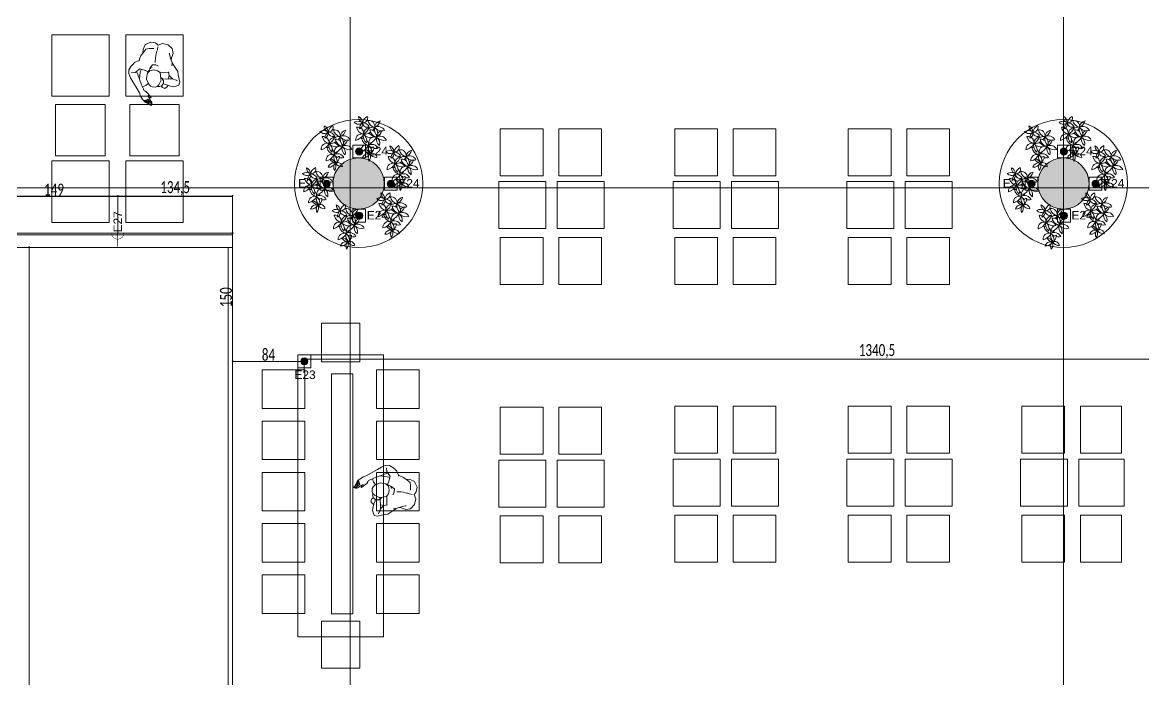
# Model space of a CAD drawing. Header units: millimetres. Extents: x -24 to 530668, y -246875 to -2983.
# Drawn here: x 265341 to 266653, y -119228 to -118459 of the extents above; entities that cross this region are included whole.
import ezdxf
from ezdxf.enums import TextEntityAlignment as Align

# ---------------------------------------------------------------- set-up
doc = ezdxf.new("R2010")
doc.units = ezdxf.units.MM
doc.header["$PDMODE"] = 2
doc.layers.get('0').update_dxf_attribs({"lineweight": 20})
for name, color, linetype, lineweight in [('aydınlatma yazı', 1, 'Continuous', 20), ('elektrik yazı', 1, 'Continuous', 25), ('T_elektrik', 10, 'Continuous', 9), ('t_tarama', 253, 'Continuous', 5), ('t_yazı', 23, 'Continuous', 25), ('ölçü', 251, 'Continuous', 5)]:
    doc.layers.add(name, color=color, linetype=linetype, lineweight=lineweight)
doc.layers.add('Kıtc-014 Elk Tes İşaretler', color=1, linetype='Continuous')
doc.styles.add('ARIALT', font='arial.ttf', dxfattribs={"height": 10})
doc.styles.add('txt_tur_1', font='arial.ttf', dxfattribs={"height": 1.5})
doc.styles.add('Ölçü50', font='calibri.ttf', dxfattribs={"width": 0.7})
doc.dimstyles.new('olcu10', dxfattribs={"dimtxt": 14, "dimasz": 2, "dimexe": 1.25, "dimexo": 0.625, "dimgap": 0.5, "dimtad": 1, "dimdec": 1, "dimrnd": 0.5, "dimzin": 9, "dimtxsty": 'Ölçü50', "dimblk": 'ARCHTICK', "dimcen": 2, "dimclrd": 256, "dimclre": 256, "dimclrt": 6, "dimazin": 2, "dimtfac": 1, "dimtdec": 1, "dimtix": 1, "dimtmove": 0, "dimatfit": 3, "dimldrblk": 'ARCHTICK', "dimfxl": 1, "dimlwd": -1, "dimarcsym": 0})

# ---------------------------------------------------------------- blocks, each defined once
blk = doc.blocks.new('bitkitar')
at = {"layer": 't_tarama', "color": 76}
for points in [[(4.13, 24.52, 0.236863), (4.39, 28.33, 0.300043), (3.57, 23.78, 0.22508), (-0.84, 26.27, 0.429439), (2.41, 23.43)], [(3.57, 23.78, -0.286863), (8.24, 26.11, -0.43916), (3.57, 23.78, 0.363865), (6.95, 20.95, 0.192041), (3.68, 23.74, 0.192041)]]:
    blk.add_lwpolyline(points, format="xyb", dxfattribs=at)
for centre, radius, start, end in [((5.34, 19.56), 4.58, 130.83641, 178.70662), ((7.62, 22.36), 5.31, 163.97621, 217.27878), ((-0.84, 19.8), 5.24, 343.48533, 50.2913), ((2.14, 26.39), 2.98, 284.17623, 298.69036), ((5.34, 19.56), 4.58, 112.76664, 121.83932), ((1.81, 18.25), 5.8, 69.83781, 72.33789), ((4.84, 27.09), 3.54, 249.03996, 253.13574), ((0.66, 22.74), 3.08, 353.17446, 19.69159), ((10.68, 14.78), 7.39, 100.73616, 151.47519), ((5.59, 21.76), 3.72, 247.9154, 4.29594), ((-6.1, 9.55), 6.15, 38.13504, 102.16002), ((-3.31, 17.27), 4.43, 202.72925, 297.5658), ((2.17, 17.4), 5.31, 163.97621, 229.80043), ((-6.29, 14.84), 5.24, 343.48533, 50.2913), ((-0.65, 14.51), 6.15, 75.86211, 102.16002), ((2.14, 22.23), 4.43, 202.72925, 297.5658), ((5.23, 9.82), 7.39, 100.73616, 151.47519), ((0.66, 22.74), 3.08, 271.78167, 310.7707), ((7.17, 11.69), 7.25, 114.26787, 141.8465), ((0.14, 16.8), 3.72, 296.9544, 4.29594), ((-0.65, 14.51), 6.15, 38.13504, 63.45512), ((-0.09, 18.56), 4.29, 337.19348, 356.58454), ((7.94, 17.43), 3.86, 166.91417, 222.01985), ((2.59, 12.8), 5.73, 7.89914, 73.83912), ((10.38, 15.19), 5.31, 163.97621, 217.27878), ((1.93, 12.62), 5.24, 343.48533, 50.2913), ((8.35, 14.58), 3.72, 247.9154, 4.29594), ((13.44, 7.6), 7.39, 100.73616, 151.47519), ((-5.22, 3.44), 6.15, 87.51498, 102.16002), ((-2.43, 11.17), 4.43, 202.72925, 297.5658), ((1.72, 6.73), 7.25, 114.26787, 158.92251), ((-5.54, 13.6), 4.29, 276.60584, 320.32368), ((-5.22, 3.44), 6.15, 38.13504, 80.8318), ((2.6, 0.63), 7.25, 114.26787, 158.92251), ((-4.66, 7.5), 4.29, 276.60584, 356.58454), ((3.05, 11.3), 5.31, 163.97621, 229.80043), ((-5.4, 8.73), 5.24, 343.48533, 50.2913), ((-5.54, 13.6), 4.29, 341.16089, 356.58454), ((-5.4, 8.73), 5.24, 39.16493, 41.62354), ((2.49, 12.47), 3.86, 166.91417, 186.37013), ((0.14, 16.8), 3.72, 247.9154, 281.88514), ((-2.86, 7.84), 5.73, 69.17218, 73.83912), ((-2.86, 7.84), 5.73, 7.89914, 69.17218), ((3.38, 6.37), 3.86, 166.91417, 274.82409), ((6.11, 3.71), 7.39, 134.79027, 151.47519), ((1.02, 10.69), 3.72, 247.9154, 312.60914), ((-1.97, 1.74), 5.73, 7.89914, 73.83912), ((2.49, 12.47), 3.86, 224.30639, 274.82409), ((2.11, 7.33), 6.15, 38.13504, 102.16002), ((4.9, 15.06), 4.43, 202.72925, 256.43807), ((6.11, 3.71), 7.39, 84.5264, 120.12115), ((2.67, 11.39), 4.29, 276.60584, 356.58454), ((9.93, 4.52), 7.25, 115.43944, 158.92251), ((4.9, 15.06), 4.43, 293.47002, 297.5658), ((9.93, 4.52), 7.25, 114.26787, 116.76795), ((10.71, 10.26), 3.86, 166.91417, 233.88251), ((5.36, 5.63), 5.73, 7.89914, 73.83912), ((7.94, 17.43), 3.86, 256.75957, 274.82409), ((10.51, 4.41), 3.43, 110.20528, 190.18398), ((3.57, 8.38), 5.8, 309.03888, 352.52195), ((4.04, 3.77), 3.08, 0.51361, 108.42353), ((7.33, 8.38), 4.58, 201.49858, 267.43856), ((6.69, 0.85), 2.98, 81.51484, 197.89538), ((1.42, 5.32), 5.91, 294.3356, 345.07463), ((11.32, 3.59), 4.2, 177.08478, 243.89074), ((9.46, 1.13), 3.54, 36.32869, 131.16524), ((9.46, 1.13), 3.54, 127.06946, 131.16524), ((3.57, 8.38), 5.8, 307.86731, 310.36739), ((10.18, 7.66), 4.92, 231.73448, 295.75946), ((5.23, 0), 4.25, 357.57565, 50.87822), ((10.71, 10.26), 3.86, 245.8798, 274.82409)]:
    blk.add_arc(centre, radius, start, end, dxfattribs=at)
blk = doc.blocks.new('dada')
for p, q in [((219967.8, -31810.1), (219965.6, -31815.3)), ((219965.6, -31815.3), (219966.3, -31821)), ((219973.4, -31806.9), (219967.8, -31810.1)), ((219967.9, -31820.3), (219969.4, -31817.1)), ((219969.4, -31817.1), (219969.8, -31816.1)), ((219980.5, -31807), (219973.4, -31806.9)), ((219984.7, -31810), (219980.5, -31807)), ((219984.3, -31815.6), (219984.6, -31812.1)), ((219984.6, -31817.3), (219984.3, -31815.6)), ((219984.6, -31818.7), (219984.6, -31817.3)), ((219988.6, -31808.2), (219984.7, -31810)), ((219993.9, -31808.4), (219988.6, -31808.2)), ((219994, -31816.3), (219988.8, -31815.1)), ((219998.9, -31812.3), (219993.9, -31808.4)), ((219997.6, -31817.9), (219994, -31816.3)), ((219999.7, -31822.2), (219997.6, -31817.9)), ((219999.7, -31813.2), (219998.9, -31812.3)), ((220000.9, -31818.5), (219999.7, -31813.2)), ((219961.5, -31828.8), (219955.5, -31834.6)), ((219964.1, -31826.5), (219961.5, -31828.8)), ((219963.6, -31829.8), (219964.1, -31826.5)), ((219964.1, -31826.5), (219966.7, -31822.6)), ((219966.3, -31821), (219966.1, -31823.5)), ((219966.7, -31822.6), (219967.9, -31820.3)), ((219983.4, -31830.6), (219984.4, -31825.3)), ((219984.4, -31825.3), (219984.7, -31822.8)), ((219984.6, -31820.5), (219984.6, -31818.7)), ((219984.7, -31822.8), (219984.6, -31820.5)), ((220001.6, -31826.6), (219999.7, -31822.2)), ((220000.2, -31823.1), (220000.9, -31818.5)), ((220002.8, -31833), (220001.6, -31826.6)), ((219954.2, -31838.4), (219950.3, -31846.2)), ((219955.5, -31834.6), (219954.2, -31838.4)), ((219959.4, -31844.5), (219954.9, -31845.1)), ((219964.3, -31841.6), (219959.4, -31844.5)), ((219962.8, -31845.2), (219959.4, -31844.5)), ((219964.2, -31845.6), (219964.3, -31841.6)), ((219965.9, -31838.1), (219964.3, -31841.6)), ((219965.9, -31838.1), (219965, -31837.7)), ((219970.3, -31839.5), (219965.9, -31838.1)), ((219975.3, -31840.4), (219970.3, -31839.5)), ((219975.1, -31840.7), (219972.6, -31847.5)), ((219978.8, -31839.4), (219975.1, -31840.7)), ((219983.2, -31839.4), (219978.8, -31839.4)), ((219982, -31833.1), (219978.9, -31834)), ((219985.9, -31833.9), (219982, -31833.1)), ((219987.6, -31841.5), (219983.2, -31839.4)), ((219988.1, -31839.2), (219985.7, -31836.9)), ((219988, -31838.6), (219985.9, -31833.9)), ((219989.4, -31844.9), (219987.6, -31841.5)), ((219988.1, -31839.2), (219988, -31838.6)), ((219988.5, -31841.6), (219988.1, -31839.2)), ((219989.1, -31844.1), (219988.5, -31841.6)), ((219993.5, -31842.3), (219988.6, -31843)), ((219989.4, -31845.9), (219989.1, -31844.1)), ((219999.3, -31842.1), (219993.5, -31842.3)), ((219997.9, -31845.6), (219997.6, -31842.2)), ((219999.3, -31842.1), (220002.3, -31845.7)), ((220002.9, -31833.1), (220001.9, -31831.9)), ((220006.7, -31835.8), (220002.9, -31833.1)), ((220008.3, -31838.4), (220006.7, -31835.8)), ((220010.1, -31841.6), (220008.3, -31838.4)), ((220011.5, -31845.8), (220010.1, -31841.6)), ((219950.3, -31846.2), (219950.4, -31849.8)), ((219950.4, -31849.8), (219955.8, -31853.3)), ((219954.9, -31845.1), (219953.1, -31845.6)), ((219955.8, -31853.3), (219959.9, -31853.5)), ((219959.9, -31853.5), (219963.5, -31853.2)), ((219970.6, -31847.5), (219962.8, -31845.2)), ((219963.2, -31854.8), (219963.4, -31853.2)), ((219965.6, -31857.5), (219963.2, -31854.8)), ((219963.5, -31853.2), (219967.3, -31852.8)), ((219968.5, -31857.1), (219965.6, -31857.5)), ((219967.3, -31852.8), (219968.8, -31852.9)), ((219970.3, -31855.5), (219968.5, -31857.1)), ((219969.1, -31849.2), (219968.6, -31852.2)), ((219968.6, -31852.2), (219970.2, -31855.4)), ((219968.6, -31852.2), (219968.6, -31852.2)), ((219970.6, -31848), (219969.1, -31849.2)), ((219970.2, -31855.4), (219972, -31856.6)), ((219971, -31847.2), (219970.6, -31848)), ((219972.2, -31846.3), (219971, -31847.2)), ((219972, -31856.6), (219973.4, -31857.2)), ((219972.2, -31846.3), (219972.9, -31846.5)), ((219972.6, -31847.5), (219972.2, -31849)), ((219972.2, -31849), (219973.4, -31855)), ((219973.4, -31855), (219974.9, -31857.4)), ((219973.4, -31857.2), (219974.3, -31857.1)), ((219974.3, -31857.1), (219974, -31855.9)), ((219974.9, -31857.4), (219976.6, -31858.5)), ((219982.4, -31858.8), (219985.1, -31857.1)), ((219985.1, -31857.1), (219988.9, -31851.8)), ((219985.8, -31856.2), (219987.9, -31859.4)), ((219988.9, -31851.8), (219989.4, -31847.8)), ((219989.4, -31847.8), (219989.4, -31844.9)), ((219993.2, -31859.7), (219997, -31853.7)), ((219997, -31853.7), (219997.9, -31845.6)), ((219997, -31853.7), (220000, -31849)), ((220000, -31849), (220002.3, -31845.7)), ((220002.3, -31845.7), (220003.5, -31847.3)), ((220003.5, -31847.3), (220008, -31848.7)), ((220003.7, -31858.5), (220007.4, -31854.5)), ((220007.4, -31854.5), (220010.8, -31850.1)), ((220010.8, -31850.1), (220011.5, -31845.8)), ((220010.8, -31850.1), (220010.8, -31850.1)), ((219976.6, -31858.5), (219980.3, -31859.2)), ((219980.1, -31870.4), (219978.8, -31871.8)), ((219981, -31869.8), (219980.1, -31870.4)), ((219980.3, -31859.2), (219982.4, -31858.8)), ((219983.2, -31868.1), (219981, -31869.8)), ((219982.2, -31871.3), (219982.7, -31870.2)), ((219984.9, -31866.8), (219983.2, -31868.1)), ((219986.8, -31865.9), (219984.9, -31866.8)), ((219988.6, -31865.9), (219986.8, -31865.9)), ((219987.9, -31859.4), (219991.6, -31861.6)), ((219988.6, -31865.9), (219991.6, -31861.6)), ((219993.3, -31869.5), (219991.2, -31872.7)), ((219991.6, -31861.6), (219993.2, -31859.7)), ((219993.3, -31869.5), (219998.7, -31863.7)), ((219998.7, -31863.7), (220003.7, -31858.5)), ((219976.3, -31878.1), (219976.7, -31876.9)), ((219976.4, -31878.4), (219976.3, -31878.1)), ((219976.8, -31878.5), (219976.4, -31878.4)), ((219976.5, -31879.8), (219978.1, -31877.9)), ((219976.6, -31880.4), (219976.5, -31879.8)), ((219976.9, -31880.6), (219976.6, -31880.4)), ((219976.7, -31876.9), (219977.5, -31876.1)), ((219977.9, -31877.8), (219976.8, -31878.5)), ((219979.2, -31879.3), (219976.9, -31880.6)), ((219977.5, -31876.1), (219978.5, -31875)), ((219978.7, -31877), (219977.9, -31877.8)), ((219978.1, -31877.9), (219979, -31877.2)), ((219978.5, -31875), (219979.2, -31874.4)), ((219980.1, -31875.8), (219978.7, -31877)), ((219978.8, -31871.8), (219978.9, -31872.1)), ((219978.9, -31872.1), (219979.2, -31872.2)), ((219979, -31877.2), (219980.3, -31876.2)), ((219979.2, -31872.2), (219981.2, -31871.8)), ((219979.2, -31874.4), (219980.3, -31873.4)), ((219981, -31877.7), (219979.2, -31879.3)), ((219981.2, -31878.6), (219979.2, -31879.3)), ((219979.4, -31879.5), (219979.2, -31879.3)), ((219981, -31879.2), (219979.4, -31879.5)), ((219982.1, -31874.4), (219980.1, -31875.8)), ((219980.3, -31873.4), (219981.5, -31872.2)), ((219980.3, -31876.2), (219981.3, -31875.3)), ((219982.2, -31876.8), (219981, -31877.7)), ((219984.3, -31878.3), (219981, -31879.2)), ((219981.2, -31871.8), (219982.2, -31871.3)), ((219983.5, -31877.4), (219981.2, -31878.6)), ((219981.3, -31875.3), (219982.2, -31874.6)), ((219981.5, -31872.2), (219982.2, -31871.3)), ((219982.2, -31874.6), (219982.1, -31874.4)), ((219982.2, -31874.6), (219983.9, -31875.9)), ((219982.2, -31876.8), (219983.9, -31875.9)), ((219985.2, -31876.8), (219983.5, -31877.4)), ((219983.9, -31875.9), (219986.7, -31877.1)), ((219986.7, -31877.1), (219984.3, -31878.3)), ((219986, -31876.8), (219985.2, -31876.8)), ((219987.9, -31875.9), (219986.7, -31877.1)), ((219991.2, -31872.7), (219987.9, -31875.9))]:
    blk.add_line(p, q)
blk = doc.blocks.new('NEW')
at = {"layer": 't_tarama'}
h = blk.add_hatch(dxfattribs=at)
h.set_pattern_fill('ANSI33', color=256, angle=90, style=0)
h.set_pattern_definition([(135, (243526.0257, -129410.637), (-4.490128, -4.490128), []), (135, (243526.0257, -129406.147), (-4.490128, -4.490128), [3.175, -1.5875])])
edge = h.paths.add_edge_path()
edge.add_arc((271845.8, -115080.6), 30, 0, 360)
edge = h.paths.add_edge_path()
edge.add_arc((271021, -115080.6), 30, 0, 360)
h.paths.add_polyline_path([(270573.5, -114225.6), (270643.5, -114225.6), (270643.5, -114295.6), (270573.5, -114295.6)])
for p, q in [((271011, -116910.6, -17966.2), (271011, -113648.4, -17966.2)), ((271846, -116910.6, -17966.2), (271846, -113648.4, -17966.2)), ((270154.6, -115085.6, -17966.2), (273422.4, -115085.6, -17966.2)), ((270590, -115138.7), (270873.5, -115138.7)), ((270590, -115140.7, 0), (270873.5, -115140.7, 0)), ((270873.5, -115138.7), (270873.5, -115155.7, 0)), ((270590, -115155.7, 0), (270873.5, -115155.7, 0)), ((270635.4, -116134.1, -211.1), (270635.4, -115154, -211.1)), ((270868.5, -115711.7), (270868.5, -115155.7, 0)), ((270873.5, -115706.7), (270873.5, -115155.7, 0))]:
    blk.add_line(p, q, dxfattribs=at)
for points in [[(270661.9, -114978.5), (270661.9, -114906.5), (270728.9, -114906.5), (270728.9, -114978.5)], [(270748.6, -114978.5), (270748.6, -114906.5), (270815.6, -114906.5), (270815.6, -114978.5)], [(270666.4, -114988), (270666.4, -115048), (270724.4, -115048), (270724.4, -114988)], [(270753.1, -114988), (270753.1, -115048), (270811.1, -115048), (270811.1, -114988)], [(271186.8, -115016.4), (271186.8, -115071.4), (271236.8, -115071.4), (271236.8, -115016.4)], [(271255.2, -115016.4), (271255.2, -115071.4), (271305.2, -115071.4), (271305.2, -115016.4)], [(271390.9, -115016.4), (271390.9, -115071.4), (271440.9, -115071.4), (271440.9, -115016.4)], [(271459.3, -115016.4), (271459.3, -115071.4), (271509.3, -115071.4), (271509.3, -115016.4)], [(271594.1, -115016.4), (271594.1, -115071.4), (271644.1, -115071.4), (271644.1, -115016.4)], [(271662.5, -115016.4), (271662.5, -115071.4), (271712.5, -115071.4), (271712.5, -115016.4)], [(270661.9, -115054.2), (270661.9, -115126.2), (270728.9, -115126.2), (270728.9, -115054.2)], [(270748.6, -115054.2), (270748.6, -115126.2), (270815.6, -115126.2), (270815.6, -115054.2)], [(270873.5, -115140.7), (270873.5, -115138.7), (270590, -115138.7), (270590, -115140.7)], [(271186.8, -115143.8), (271186.8, -115198.8), (271236.8, -115198.8), (271236.8, -115143.8)], [(271255.2, -115143.8), (271255.2, -115198.8), (271305.2, -115198.8), (271305.2, -115143.8)], [(271390.9, -115143.8), (271390.9, -115198.8), (271440.9, -115198.8), (271440.9, -115143.8)], [(271459.3, -115143.8), (271459.3, -115198.8), (271509.3, -115198.8), (271509.3, -115143.8)], [(271594.1, -115143.8), (271594.1, -115198.8), (271644.1, -115198.8), (271644.1, -115143.8)], [(271662.5, -115143.8), (271662.5, -115198.8), (271712.5, -115198.8), (271712.5, -115143.8)], [(270977.5, -115244.3), (271022.5, -115244.3), (271022.5, -115289.3), (270977.5, -115289.3)], [(270950, -115281.3), (271050, -115281.3), (271050, -115611.5), (270950, -115611.5)], [(270908, -115298.9), (270908, -115343.9), (270958, -115343.9), (270958, -115298.9)], [(271092, -115298.9), (271092, -115343.9), (271042, -115343.9), (271042, -115298.9)], [(271186.8, -115342.4), (271186.8, -115397.4), (271236.8, -115397.4), (271236.8, -115342.4)], [(271255.2, -115342.4), (271255.2, -115397.4), (271305.2, -115397.4), (271305.2, -115342.4)], [(271390.9, -115341.5), (271390.9, -115396.5), (271440.9, -115396.5), (271440.9, -115341.5)], [(271459.3, -115341.5), (271459.3, -115396.5), (271509.3, -115396.5), (271509.3, -115341.5)], [(271594.1, -115341.5), (271594.1, -115396.5), (271644.1, -115396.5), (271644.1, -115341.5)], [(271662.5, -115341.5), (271662.5, -115396.5), (271712.5, -115396.5), (271712.5, -115341.5)], [(271797.3, -115341.5), (271797.3, -115396.5), (271847.3, -115396.5), (271847.3, -115341.5)], [(271865.7, -115341.5), (271865.7, -115396.5), (271913.7, -115396.5), (271913.7, -115341.5)], [(270908, -115358.9), (270908, -115403.9), (270958, -115403.9), (270958, -115358.9)], [(271092, -115358.9), (271092, -115403.9), (271042, -115403.9), (271042, -115358.9)], [(270908, -115418.9), (270908, -115463.9), (270958, -115463.9), (270958, -115418.9)], [(271092, -115418.9), (271092, -115463.9), (271042, -115463.9), (271042, -115418.9)], [(271186.8, -115469.8), (271186.8, -115524.8), (271236.8, -115524.8), (271236.8, -115469.8)], [(271255.2, -115469.8), (271255.2, -115524.8), (271305.2, -115524.8), (271305.2, -115469.8)], [(271390.9, -115468.9), (271390.9, -115523.9), (271440.9, -115523.9), (271440.9, -115468.9)], [(271459.3, -115468.9), (271459.3, -115523.9), (271509.3, -115523.9), (271509.3, -115468.9)], [(271594.1, -115468.9), (271594.1, -115523.9), (271644.1, -115523.9), (271644.1, -115468.9)], [(271662.5, -115468.9), (271662.5, -115523.9), (271712.5, -115523.9), (271712.5, -115468.9)], [(271797.3, -115468.9), (271797.3, -115523.9), (271847.3, -115523.9), (271847.3, -115468.9)], [(271865.7, -115468.9), (271865.7, -115523.9), (271913.7, -115523.9), (271913.7, -115468.9)], [(270908, -115478.9), (270908, -115523.9), (270958, -115523.9), (270958, -115478.9)], [(271092, -115478.9), (271092, -115523.9), (271042, -115523.9), (271042, -115478.9)], [(270908, -115538.9), (270908, -115583.9), (270958, -115583.9), (270958, -115538.9)], [(271092, -115538.9), (271092, -115583.9), (271042, -115583.9), (271042, -115538.9)], [(270977.5, -115593.1), (271022.5, -115593.1), (271022.5, -115648.1), (270977.5, -115648.1)]]:
    blk.add_lwpolyline(points, close=True, dxfattribs=at)
for points in [[(271185, -115078.4), (271185, -115133.4), (271240, -115133.4), (271240, -115078.4), (271185, -115078.4)], [(271253.4, -115078.4), (271253.4, -115133.4), (271308.4, -115133.4), (271308.4, -115078.4), (271253.4, -115078.4)], [(271389.1, -115078.4), (271389.1, -115133.4), (271444.1, -115133.4), (271444.1, -115078.4), (271389.1, -115078.4)], [(271457.5, -115078.4), (271457.5, -115133.4), (271512.5, -115133.4), (271512.5, -115078.4), (271457.5, -115078.4)], [(271592.3, -115078.4), (271592.3, -115133.4), (271647.3, -115133.4), (271647.3, -115078.4), (271592.3, -115078.4)], [(271660.7, -115078.4), (271660.7, -115133.4), (271715.7, -115133.4), (271715.7, -115078.4), (271660.7, -115078.4)], [(270989.3, -115303.3), (270989.3, -115584.5)], [(271014.3, -115303.3), (270989.3, -115303.3)], [(271014.3, -115303.3), (271014.3, -115584.5)], [(271185, -115404.5), (271185, -115459.5), (271240, -115459.5), (271240, -115404.5), (271185, -115404.5)], [(271253.4, -115404.5), (271253.4, -115459.5), (271308.4, -115459.5), (271308.4, -115404.5), (271253.4, -115404.5)], [(271389.1, -115403.5), (271389.1, -115458.5), (271444.1, -115458.5), (271444.1, -115403.5), (271389.1, -115403.5)], [(271457.5, -115403.5), (271457.5, -115458.5), (271512.5, -115458.5), (271512.5, -115403.5), (271457.5, -115403.5)], [(271592.3, -115403.5), (271592.3, -115458.5), (271647.3, -115458.5), (271647.3, -115403.5), (271592.3, -115403.5)], [(271660.7, -115403.5), (271660.7, -115458.5), (271715.7, -115458.5), (271715.7, -115403.5), (271660.7, -115403.5)], [(271795.5, -115403.5), (271795.5, -115458.5), (271850.5, -115458.5), (271850.5, -115403.5), (271795.5, -115403.5)], [(271863.9, -115403.5), (271863.9, -115458.5), (271916.9, -115458.5), (271916.9, -115403.5), (271863.9, -115403.5)], [(271014.3, -115584.5), (270989.3, -115584.5)]]:
    blk.add_lwpolyline(points, dxfattribs=at)
at = {"layer": 't_tarama', "elevation": 0}
blk.add_lwpolyline([(270873.5, -115155.7), (270873.5, -115140.7)], dxfattribs=at)
at = {"layer": 't_tarama'}
for centre, radius in [((271021, -115080.6, -0.1), 75), ((271845.8, -115080.6), 75), ((271021, -115080.6, -0.1), 30), ((271845.8, -115080.6), 30)]:
    blk.add_circle(centre, radius, dxfattribs=at)
at = {"layer": 't_tarama', "xscale": -1}
for p, rotation in [((492190.9, -134546.5), 346.7058778140276), ((251458, -336849.3), 256.7058778140276)]:
    blk.add_blockref('dada', p, dxfattribs=dict(at, rotation=rotation))
at = {"layer": 't_tarama', "xscale": 1.848000000000005, "yscale": 1.848000000000005, "zscale": 1.848000000000005, "rotation": 182.9309101212016}
for p in [(271038.4, -115001.7), (271863.3, -115001.7), (270998.1, -115012.6), (271822.9, -115012.6), (271075.2, -115036), (271900.1, -115036), (270977.6, -115061.7), (271802.4, -115061.7), (271064.6, -115091.1), (271889.5, -115091.1), (271012.3, -115104.9), (271837.1, -115104.9)]:
    blk.add_blockref('bitkitar', p, dxfattribs=at)
at = {"layer": 't_tarama', "style": 'txt_tur_1'}
for tag, p in [('19S', (270127.4, -114276.1, -17966.2)), ('20T', (270114, -115101.1, -17966.2)), ('21U', (270114, -116087.1, -17966.2)), ('22V', (270114, -116926.1, -17966.2))]:
    blk.add_attdef(tag, text='', height=30, dxfattribs=at).set_placement(p, align=Align.CENTER)
blk = doc.blocks.new('A$C53525628')
at = {"layer": 'T_elektrik'}
h = blk.add_hatch(color=256, dxfattribs=at)
edge = h.paths.add_edge_path()
edge.add_arc((7.5, 7.5), 4.17, 0, 360)
blk.add_lwpolyline([(0, 0), (15, 0), (15, 15), (0, 15)], close=True, dxfattribs=at)
blk.add_circle((7.5, 7.5), 4.17, dxfattribs=at)
blk = doc.blocks.new('TEKLİ PRİZ')
at = {"layer": 'T_elektrik', "lineweight": 18, "const_width": 0.4}
for points in [[(6426.1, -7872.7), (6426.1, -7886.1)], [(6432.1, -7886.1), (6431.6, -7883.7), (6430.4, -7881.8), (6428.5, -7880.6), (6426.1, -7880.1), (6423.8, -7880.6), (6421.9, -7881.8), (6420.6, -7883.7), (6420.2, -7886.1), (6432.1, -7886.1)]]:
    blk.add_lwpolyline(points, dxfattribs=at)
blk = doc.blocks.new('_ArchTick')
at = {"color": 0, "linetype": 'ByBlock', "const_width": 0.15}
blk.add_lwpolyline([(-0.5, -0.5), (0.5, 0.5)], dxfattribs=at)
blk = doc.blocks.new('*D978')
at = {"layer": 'DEFPOINTS', "color": 0, "transparency": 16777216}
for p in [(265559.9, -118678), (265410.9, -118721.3, 0), (265559.9, -118721.3, 0)]:
    blk.add_point(p, dxfattribs=at)
at = {"layer": 'elektrik yazı', "lineweight": -2, "transparency": 16777216}
for p, q in [((265410.9, -118720.6), (265410.9, -118676.7)), ((265559.9, -118720.6), (265559.9, -118676.7))]:
    blk.add_line(p, q, dxfattribs=at)
at = {"layer": 'elektrik yazı', "transparency": 16777216}
blk.add_line((265410.9, -118678), (265559.9, -118678), dxfattribs=at)
at = {"layer": 'elektrik yazı', "transparency": 16777216, "xscale": 2, "yscale": 2, "zscale": 2, "rotation": 180}
blk.add_blockref('_ArchTick', (265410.9, -118678), dxfattribs=at)
at = {"layer": 'elektrik yazı', "transparency": 16777216, "xscale": 2, "yscale": 2, "zscale": 2}
blk.add_blockref('_ArchTick', (265559.9, -118678), dxfattribs=at)
at = {"layer": 'elektrik yazı', "color": 6, "transparency": 16777216, "insert": (265485.4, -118670.3), "char_height": 14, "attachment_point": 5, "style": 'Ölçü50'}
blk.add_mtext('149', dxfattribs=at)
blk = doc.blocks.new('*D979')
at = {"layer": 'DEFPOINTS', "color": 0, "transparency": 16777216}
for p in [(265694.4, -118678), (265559.9, -118721.3, 0), (265694.4, -118721.3)]:
    blk.add_point(p, dxfattribs=at)
at = {"layer": 'elektrik yazı', "lineweight": -2, "transparency": 16777216}
for p, q in [((265559.9, -118720.6), (265559.9, -118676.7)), ((265694.4, -118720.6), (265694.4, -118676.7))]:
    blk.add_line(p, q, dxfattribs=at)
at = {"layer": 'elektrik yazı', "transparency": 16777216}
blk.add_line((265559.9, -118678), (265694.4, -118678), dxfattribs=at)
at = {"layer": 'elektrik yazı', "transparency": 16777216, "xscale": 2, "yscale": 2, "zscale": 2, "rotation": 180}
blk.add_blockref('_ArchTick', (265559.9, -118678), dxfattribs=at)
at = {"layer": 'elektrik yazı', "transparency": 16777216, "xscale": 2, "yscale": 2, "zscale": 2}
blk.add_blockref('_ArchTick', (265694.4, -118678), dxfattribs=at)
at = {"layer": 'elektrik yazı', "color": 6, "transparency": 16777216, "insert": (265627.1, -118668.8), "char_height": 14, "attachment_point": 5, "style": 'Ölçü50'}
blk.add_mtext('134,5', dxfattribs=at)
blk = doc.blocks.new('*D981')
at = {"layer": 'aydınlatma yazı', "lineweight": -2, "transparency": 16777216}
for p, q in [((265694.3, -118856.6), (265694.3, -118872.6)), ((265778.3, -118870.7), (265778.3, -118870.1))]:
    blk.add_line(p, q, dxfattribs=at)
at = {"layer": 'aydınlatma yazı', "transparency": 16777216}
blk.add_line((265694.3, -118871.4), (265778.3, -118871.4), dxfattribs=at)
at = {"layer": 'DEFPOINTS', "color": 0, "transparency": 16777216}
for p in [(265694.3, -118856), (265778.3, -118871.4, 0), (265778.3, -118871.4)]:
    blk.add_point(p, dxfattribs=at)
at = {"layer": 'aydınlatma yazı', "transparency": 16777216, "xscale": 2, "yscale": 2, "zscale": 2, "rotation": 180}
blk.add_blockref('_ArchTick', (265694.3, -118871.4), dxfattribs=at)
at = {"layer": 'aydınlatma yazı', "transparency": 16777216, "xscale": 2, "yscale": 2, "zscale": 2}
blk.add_blockref('_ArchTick', (265778.3, -118871.4), dxfattribs=at)
at = {"layer": 'aydınlatma yazı', "color": 6, "transparency": 16777216, "insert": (265736.3, -118863.7), "char_height": 14, "attachment_point": 5, "style": 'Ölçü50'}
blk.add_mtext('84', dxfattribs=at)
blk = doc.blocks.new('*D999')
at = {"layer": 'aydınlatma yazı', "lineweight": -2, "transparency": 16777216}
for p, q in [((265693.9, -118721.3), (265695.6, -118721.3)), ((265694, -118871.3), (265695.6, -118871.3))]:
    blk.add_line(p, q, dxfattribs=at)
at = {"layer": 'aydınlatma yazı', "transparency": 16777216}
blk.add_line((265694.3, -118721.3), (265694.3, -118871.3), dxfattribs=at)
at = {"layer": 'DEFPOINTS', "color": 0, "transparency": 16777216}
for p in [(265693.3, -118721.3, 0.3), (265693.3, -118871.3, 0.3), (265694.3, -118871.3)]:
    blk.add_point(p, dxfattribs=at)
at = {"layer": 'aydınlatma yazı', "transparency": 16777216, "xscale": 2, "yscale": 2, "zscale": 2}
for p, rotation in [((265694.3, -118721.3), 90), ((265694.3, -118871.3), 270)]:
    blk.add_blockref('_ArchTick', p, dxfattribs=dict(at, rotation=rotation))
at = {"layer": 'aydınlatma yazı', "color": 6, "transparency": 16777216, "insert": (265686.6, -118796.3), "char_height": 14, "attachment_point": 5, "rotation": 90, "style": 'Ölçü50'}
blk.add_mtext('150', dxfattribs=at)
blk = doc.blocks.new('*D1000')
at = {"layer": 'aydınlatma yazı', "lineweight": -2, "transparency": 16777216}
for p, q in [((265778.3, -118882.8), (265778.3, -118867.5)), ((267118.6, -118882.8), (267118.6, -118867.5))]:
    blk.add_line(p, q, dxfattribs=at)
at = {"layer": 'aydınlatma yazı', "transparency": 16777216}
blk.add_line((265778.3, -118868.7), (267118.6, -118868.7), dxfattribs=at)
at = {"layer": 'DEFPOINTS', "color": 0, "transparency": 16777216}
for p in [(267118.6, -118868.7), (265778.3, -118883.4, 0.3), (267118.6, -118883.4, 0.3)]:
    blk.add_point(p, dxfattribs=at)
at = {"layer": 'aydınlatma yazı', "transparency": 16777216, "xscale": 2, "yscale": 2, "zscale": 2, "rotation": 180}
blk.add_blockref('_ArchTick', (265778.3, -118868.7), dxfattribs=at)
at = {"layer": 'aydınlatma yazı', "transparency": 16777216, "xscale": 2, "yscale": 2, "zscale": 2}
blk.add_blockref('_ArchTick', (267118.6, -118868.7), dxfattribs=at)
at = {"layer": 'aydınlatma yazı', "color": 6, "transparency": 16777216, "insert": (266448.5, -118859.6), "char_height": 14, "attachment_point": 5, "style": 'Ölçü50'}
blk.add_mtext('1340,5', dxfattribs=at)
blk = doc.blocks.new('elektrik sd')
at = {"layer": 'elektrik yazı', "extrusion": (-2.09853e-08, -8.12323e-08, 1), "xscale": -1.2, "yscale": 1.200000000000001, "zscale": 1.199999999999997, "rotation": 180}
blk.add_blockref('TEKLİ PRİZ', (257848.51, -128184.53, 0), dxfattribs=at)
at = {"layer": 'Kıtc-014 Elk Tes İşaretler', "xscale": -1.000359529408342, "yscale": 1.000359529408342, "zscale": 1.000359529408342}
for p in [(265850.02, -118633.14, 0), (266674.78, -118633.14, 0.06), (265811.99, -118670.91, 0.06), (265887.05, -118670.91, 0.06), (266636.75, -118670.91, 0.12), (266711.81, -118670.91, 0.12), (265850.02, -118708.26, 0), (266674.78, -118708.26, 0.06), (265785.85, -118878.85, 0)]:
    blk.add_blockref('A$C53525628', p, dxfattribs=at)
at = {"layer": 'elektrik yazı', "style": 'ARIALT'}
blk.add_text('E27', height=10, rotation=90, dxfattribs=at).set_placement((265565.01, -118720.43, 0))
at = {"layer": 't_yazı', "color": 1, "style": 'ARIALT'}
for s, p in [('E24', (265851.36, -118630.17, 0)), ('E24', (266676.11, -118630.17, 0.06)), ('E24', (265770.98, -118667.93, 0.06)), ('E24', (265888.38, -118667.93, 0.06)), ('E24', (266595.74, -118667.93, 0.12)), ('E24', (266713.14, -118667.93, 0.12)), ('E24', (265851.36, -118705.28, 0)), ('E24', (266676.11, -118705.28, 0.06)), ('E23', (265766.73, -118892.09, 0))]:
    blk.add_text(s, height=10, dxfattribs=at).set_placement(p)
at = {"layer": 'aydınlatma yazı'}
dim = blk.add_linear_dim(base=(265694.31, -118871.33, -0.26), p1=(265693.31, -118721.25, 0), p2=(265693.33, -118871.33), angle=90, dimstyle='olcu10', dxfattribs=at)
dim.commit()
dim.dimension.update_dxf_attribs({"geometry": '*D999', "text_midpoint": (265686.64, -118796.29, -0.26)})
dim = blk.add_linear_dim(base=(265778.35, -118871.35), p1=(265694.28, -118856.02), p2=(265778.35, -118871.35, 0), dimstyle='olcu10', dxfattribs=at)
dim.commit()
dim.dimension.update_dxf_attribs({"geometry": '*D981', "text_midpoint": (265736.31, -118863.68)})
at = {"layer": 'aydınlatma yazı', "color": 2}
dim = blk.add_linear_dim(base=(267118.61, -118868.73, -0.26), p1=(265778.35, -118883.4), p2=(267118.61, -118883.4, 0), dimstyle='olcu10', dxfattribs=at)
dim.commit()
dim.dimension.update_dxf_attribs({"geometry": '*D1000', "text_midpoint": (266448.48, -118859.6, -0.26)})
at = {"layer": 'elektrik yazı'}
dim = blk.add_linear_dim(base=(265559.87, -118677.96), p1=(265410.9, -118721.25, 0), p2=(265559.87, -118721.25, 0), dimstyle='olcu10', dxfattribs=at)
dim.commit()
dim.dimension.update_dxf_attribs({"geometry": '*D978', "text_midpoint": (265485.38, -118670.28)})
dim = blk.add_linear_dim(base=(265694.36, -118677.96), p1=(265559.87, -118721.25, 0), p2=(265694.36, -118721.25), dimstyle='olcu10', override={"dimtmove": 1}, dxfattribs=at)
dim.commit()
dim.dimension.update_dxf_attribs({"geometry": '*D979', "text_midpoint": (265627.11, -118668.82)})

msp = doc.modelspace()

# ---------------------------------------------------------------- block references
at = {"layer": 'ölçü', "color": 2}
for name, p in [('NEW', (-5286.767, -3566.99, 0.261)), ('elektrik sd', (-107.597, 15.586, 0.261))]:
    msp.add_blockref(name, p, dxfattribs=at)

doc.saveas('drawing.dxf')
